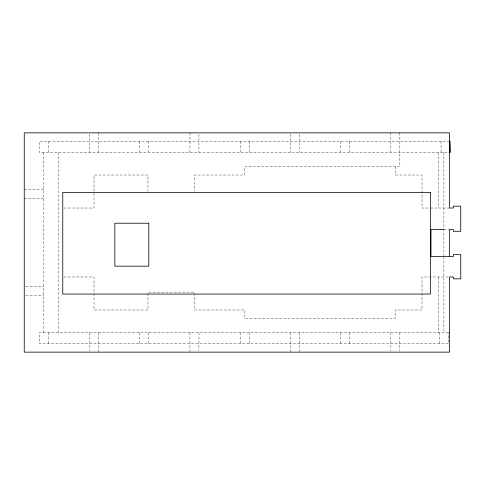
<?xml version="1.0" encoding="UTF-8"?>
<svg xmlns="http://www.w3.org/2000/svg" width="485" height="485" viewBox="0 0 485 485"><rect width="100%" height="100%" fill="white"/><g stroke="black" fill="none" stroke-linecap="round" stroke-linejoin="round"><path stroke-width="0.36" stroke-dasharray="2.42 1.82" d="M449.589 141.22L39.285 141.22L39.285 152.381L448.88 152.381M24.25 189.277L43.783 189.277M24.25 198.262L43.783 198.262M63.887 208.029L94.005 208.029L94.005 175.012L147.943 175.012L147.943 191.357M449.589 208.029L421.998 208.029L421.998 175.012L395.336 175.012L395.336 166.646M443.89 229.423L448.88 229.423M63.887 276.971L94.005 276.971L94.005 309.988L147.943 309.988L147.943 292.158L194.449 292.158L194.449 309.988L244.67 309.988L244.67 318.354L395.336 318.354L395.336 309.988L421.998 309.988L421.998 276.971L449.589 276.971M25.753 286.738L43.783 286.738M25.753 295.723L43.783 295.723M443.89 152.381L443.89 255.759M443.89 256.51L443.89 332.619M441.065 141.22L441.065 152.381M439.398 332.619L439.398 343.78M438.737 152.381L438.737 208.029M438.737 276.971L438.737 332.619M399.834 132.854L399.834 166.646L244.67 166.646L244.67 175.012L194.449 175.012L194.449 191.357M399.834 332.619L399.834 350.752M390.843 132.854L390.843 152.381M390.843 332.619L390.843 350.752M349.612 141.22L349.612 152.381M349.612 332.619L349.612 343.78M340.622 141.22L340.622 152.381M340.622 332.619L340.622 343.78M299.39 134.248L299.39 152.381M299.39 332.619L299.39 352.146M290.4 134.248L290.4 152.381M290.4 332.619L290.4 352.146M249.163 141.22L249.163 152.381M249.163 332.619L249.163 343.78M240.172 141.22L240.172 152.381M240.172 332.619L240.172 343.78M198.941 134.248L198.941 152.381M198.941 332.619L198.941 350.752M189.95 132.854L189.95 152.381M189.95 332.619L189.95 352.146M148.719 141.22L148.719 152.381M148.719 332.619L148.719 343.78M139.728 141.22L139.728 152.381M139.728 332.619L139.728 343.78M98.497 132.854L98.497 152.381M98.497 332.619L98.497 352.146M89.507 134.248L89.507 152.381M89.507 332.619L89.507 350.752M58.661 152.381L58.661 332.619M48.276 141.22L48.276 152.381M48.276 332.619L48.276 343.78M43.783 152.381L43.783 332.619M448.389 332.619L39.285 332.619L39.285 343.78L448.389 343.78L448.389 332.619"/><path stroke-width="0.73" d="M449.589 152.381L450.056 152.381L450.056 141.22L449.589 141.22L450.056 152.381M443.89 229.423L430.989 229.423L430.989 256.51L453.311 256.51L453.311 254.649L460.75 254.649L460.75 278.833L453.311 278.833L453.311 276.971L449.583 276.971L449.589 352.146L24.25 352.146L24.25 132.854L449.589 132.854L449.589 208.029L453.311 208.029L453.311 206.167L460.75 206.167L460.75 231.284L453.311 231.284L453.311 229.423L449.589 229.423L449.589 256.51M430.437 192.375L62.759 192.375L62.759 294.062L430.437 294.062L430.437 192.375M148.792 223.221L114.842 223.221L114.842 266.156L148.792 266.156L148.792 223.221"/></g></svg>
